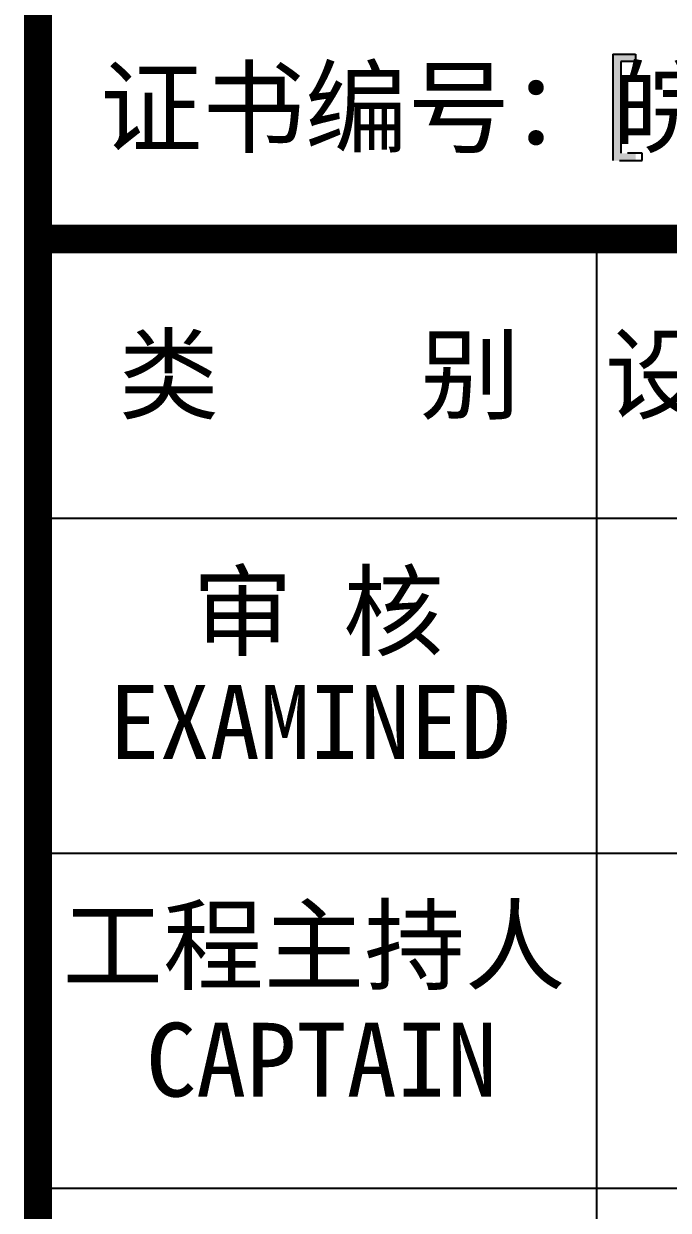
# Model space of a CAD drawing. Extents: x -518586 to 1253874, y -62343 to 661177.
# Drawn here: x 1175150 to 1178528, y 515585 to 521808 of the extents above; entities that cross this region are included whole.
import ezdxf

# ---------------------------------------------------------------- set-up
doc = ezdxf.new("R2010")
doc.units = 0
doc.header["$LTSCALE"] = 1000
doc.header["$MEASUREMENT"] = 0
doc.layers.add('图框', color=7, linetype='Continuous')
doc.styles.add('STYLE-黑体', font='simhei.ttf')
doc.styles.add('黑体', font='simhei.ttf')

msp = doc.modelspace()

# ---------------------------------------------------------------- hatches: boundary and pattern name
at = {"layer": '图框'}
msp.add_hatch(color=4, dxfattribs=at).paths.add_polyline_path([(1178279.7, 521610.5), (1178356.7, 521610.5), (1178356.7, 521648.9), (1178321.2, 521648.9), (1178238.3, 521648.9), (1178238.3, 521090.3), (1178321.2, 521090.3), (1178356.7, 521090.3), (1178356.7, 521128.7), (1178279.7, 521128.7)])

# ---------------------------------------------------------------- linework, layer by layer
at = {"layer": '图框', "color": 4}
for p, q in [((1178238.3, 521648.9), (1178321.2, 521648.9)), ((1178238.3, 521648.9), (1178238.3, 521090.3)), ((1178356.7, 521610.5), (1178279.7, 521610.5)), ((1178279.7, 521610.5), (1178279.7, 521128.7)), ((1178321.2, 521648.9), (1178356.7, 521648.9)), ((1178356.7, 521648.9), (1178356.7, 521610.5)), ((1178391.1, 521128.7), (1178314.2, 521128.7)), ((1178391.1, 521090.3), (1178391.1, 521128.7)), ((1178272.8, 521090.3), (1178355.6, 521090.3)), ((1178355.6, 521090.3), (1178391.1, 521090.3))]:
    msp.add_line(p, q, dxfattribs=at)
at = {"layer": '图框', "color": 0}
for p, q in [((1175225, 519215.2), (1183742, 519215.2)), ((1175225, 519215.2), (1183742, 519215.2)), ((1175225, 517458.3), (1183742, 517458.3)), ((1175225, 515701.3), (1183742, 515701.3))]:
    msp.add_line(p, q, dxfattribs=at)
at = {"layer": '图框', "color": 4, "const_width": 147.9}
msp.add_lwpolyline([(1175225, 533806.5), (1183775, 533806.5), (1183775, 473806.5), (1175225, 473806.5)], close=True, dxfattribs=at)
at = {"layer": '图框', "color": 0}
for const_width in [149.4, 149.4, 149.4, 149.4, 60.5]:
    msp.add_lwpolyline([(1175225, 520679.3), (1183742.2, 520679.3)], dxfattribs=dict(at, const_width=const_width))
for points in [[(1178153.2, 519215.2), (1178153.2, 520679.3)], [(1178153.2, 510723.3), (1178153.2, 519215.2)]]:
    msp.add_lwpolyline(points, dxfattribs=at)

# ---------------------------------------------------------------- texts
at = {"layer": '图框', "color": 4, "style": '黑体'}
msp.add_text('证书编号：皖 城规编(162037)', height=394.416, dxfattribs=at).set_placement((1175548.6, 521172))
at = {"layer": '图框', "color": 0, "style": 'STYLE-黑体'}
for s, p in [('类    别 ', (1175647.2, 519775)), ('设计人员', (1178196.8, 519775)), ('审 核', (1176033.5, 518533.3)), ('EXAMINED ', (1175598.9, 517952.8)), ('工程主持人', (1175353.4, 516782.2)), ('CAPTAIN', (1175790.7, 516181.9))]:
    msp.add_text(s, height=386.53, dxfattribs=at).set_placement(p)

doc.saveas('drawing.dxf')
